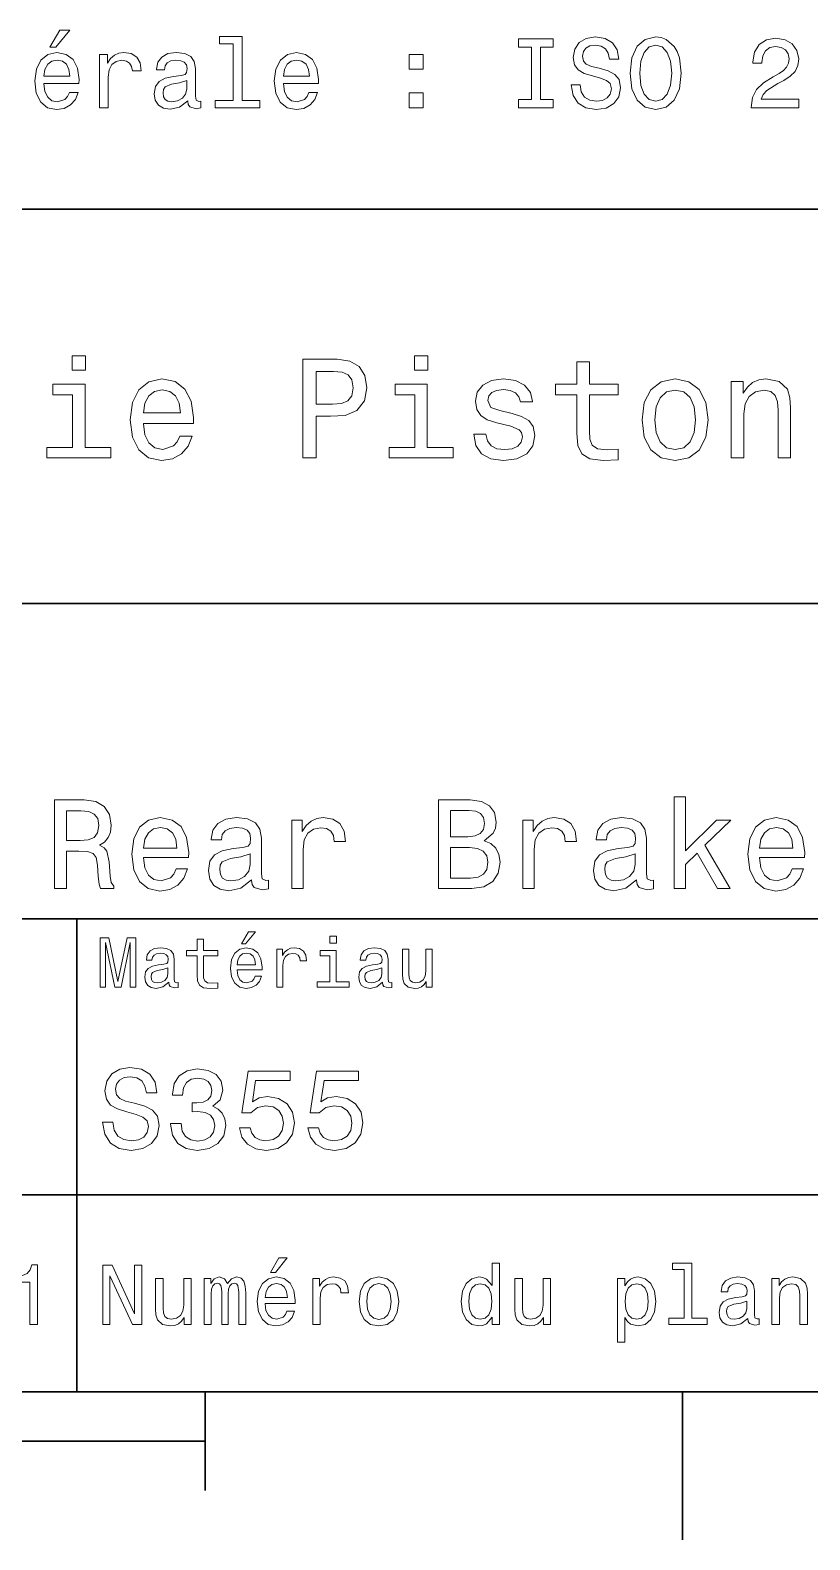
# Model space of a CAD drawing. Extents: x 0 to 297, y 0 to 210.
# Drawn here: x 189.6 to 229.2, y 2.5 to 79.1 of the extents above; entities that cross this region are included whole.
import ezdxf

# ---------------------------------------------------------------- set-up
doc = ezdxf.new("R2010")
doc.units = 0

msp = doc.modelspace()

# ---------------------------------------------------------------- linework, layer by layer
at = {"color": 7, "lineweight": 35}
for p, q in [((97, 70), (287, 70)), ((162, 50), (287, 50)), ((162, 34), (287, 34)), ((162, 20), (287, 20)), ((10, 10), (287, 10)), ((97, 10), (287, 10)), ((98.5, 7.5), (198.5, 7.5))]:
    msp.add_line(p, q, dxfattribs=at)
at = {"color": 7, "lineweight": 35, "ltscale": 0.35}
msp.add_line((192, 20), (192, 34), dxfattribs=at)
at = {"color": 7, "lineweight": 35, "ltscale": 0.25}
msp.add_line((192, 10), (192, 20), dxfattribs=at)
at = {"color": 7, "lineweight": 35, "ltscale": 0.125}
msp.add_line((198.5, 10), (198.5, 5), dxfattribs=at)
at = {"color": 7, "lineweight": 35, "ltscale": 0.1875}
msp.add_line((222.699997, 10), (222.699997, 2.5), dxfattribs=at)
at = {"color": 7, "lineweight": 13}
for points in [[(190.638321, 78.219742), (190.935883, 78.219742), (191.636887, 79.077087), (191.142639, 79.077087)], [(199.932983, 78.391212), (199.932983, 75.516571), (199.020172, 75.516571), (199.020172, 75.143372), (201.284576, 75.143372), (201.284576, 75.516571), (200.376801, 75.516571), (200.376801, 78.764412), (199.23703, 78.764412), (199.23703, 78.391212)], [(215.042496, 75.567001), (214.396973, 75.567001), (214.396973, 75.143372), (216.152008, 75.143372), (216.152008, 75.567001), (215.50647, 75.567001), (215.50647, 78.219742), (216.152008, 78.219742), (216.152008, 78.643372), (214.396973, 78.643372), (214.396973, 78.219742), (215.042496, 78.219742)], [(217.513672, 76.298271), (217.054749, 76.298271), (217.155609, 75.763687), (217.407776, 75.370316), (217.796097, 75.133286), (218.320587, 75.047554), (218.840057, 75.128242), (219.228378, 75.350143), (219.475494, 75.698128), (219.566269, 76.157059), (219.490631, 76.570602), (219.278809, 76.837898), (218.935867, 77.014412), (218.476929, 77.145531), (218.083557, 77.241356), (217.826355, 77.352303), (217.680115, 77.513687), (217.634705, 77.765854), (217.680115, 77.992798), (217.811218, 78.164268), (218.012955, 78.280258), (218.290344, 78.320602), (218.572754, 78.270172), (218.794647, 78.134003), (218.940918, 77.907059), (219.011505, 77.599426), (219.470459, 77.599426), (219.470459, 77.609512), (219.389755, 78.083572), (219.152725, 78.4366), (218.779526, 78.658501), (218.275208, 78.734146), (217.82132, 78.658501), (217.468292, 78.446686), (217.241333, 78.118874), (217.160645, 77.695244), (217.226212, 77.317001), (217.417847, 77.059799), (217.720459, 76.888329), (218.134003, 76.757202), (218.542496, 76.641212), (218.850128, 76.530258), (219.036743, 76.368874), (219.102295, 76.106628), (219.041779, 75.83934), (218.885437, 75.637611), (218.648407, 75.511528), (218.340759, 75.471184), (217.997833, 75.526657), (217.73558, 75.688042), (217.569153, 75.950287)], [(220.050415, 76.893372), (220.141205, 76.106628), (220.403442, 75.526657), (220.811951, 75.168587), (221.346527, 75.047554), (221.876068, 75.168587), (222.289612, 75.526657), (222.546814, 76.106628), (222.642639, 76.893372), (222.546814, 77.675072), (222.435867, 77.992798), (222.289612, 78.255043), (221.876068, 78.613113), (221.623901, 78.703888), (221.346527, 78.739197), (220.806915, 78.613113), (220.398407, 78.260086), (220.141205, 77.680115)], [(220.534576, 76.893372), (220.590057, 77.503601), (220.75647, 77.952446), (221.013672, 78.224785), (221.346527, 78.320602), (221.674347, 78.224785), (221.931549, 77.947403), (222.097977, 77.498558), (222.158493, 76.893372), (222.097977, 76.283142), (221.931549, 75.834297), (221.674347, 75.561958), (221.346527, 75.471184), (221.013672, 75.561958), (220.75647, 75.834297), (220.590057, 76.278099)], [(226.188034, 75.143372), (228.593658, 75.143372), (228.593658, 75.577087), (226.692352, 75.577087), (226.798279, 75.814117), (226.979828, 76.010803), (227.539612, 76.368874), (227.837173, 76.520172), (228.170029, 76.73703), (228.407059, 76.989197), (228.543228, 77.286743), (228.593658, 77.624641), (228.507919, 78.048271), (228.270889, 78.381126), (227.907776, 78.592941), (227.438751, 78.668587), (226.954605, 78.582855), (226.586456, 78.345818), (226.349426, 77.967583), (226.268738, 77.4683), (226.268738, 77.397697), (226.727661, 77.397697), (226.727661, 77.438042), (226.773041, 77.780983), (226.90921, 78.033142), (227.126068, 78.194527), (227.413544, 78.25), (227.706055, 78.19957), (227.922913, 78.073486), (228.064117, 77.876801), (228.114548, 77.629684), (228.079254, 77.397697), (227.983429, 77.201012), (227.822052, 77.029541), (227.600143, 76.878242), (227.302582, 76.716858), (226.80835, 76.404175), (226.460373, 76.071327), (226.253601, 75.66787), (226.188034, 75.158501)], [(190.330688, 76.368874), (192.105896, 76.368874), (192.110947, 76.575645), (192.030258, 77.155617), (191.80835, 77.58934), (191.455322, 77.851585), (190.986313, 77.947403), (190.527374, 77.846542), (190.174347, 77.564117), (189.947403, 77.105186), (189.866714, 76.5), (189.942352, 75.879684), (190.169312, 75.425789), (190.517288, 75.143372), (190.971176, 75.047554), (191.364548, 75.113113), (191.687317, 75.284584), (191.924347, 75.556915), (192.060516, 75.920029), (191.62175, 75.920029), (191.530975, 75.7183), (191.399857, 75.567001), (191.026657, 75.445969), (190.739197, 75.501442), (190.522339, 75.677956), (190.381119, 75.965416), (190.330688, 76.353745)], [(190.330688, 76.742073), (190.386169, 77.090057), (190.522339, 77.34726), (190.729095, 77.503601), (191.001434, 77.559074), (191.268738, 77.503601), (191.475494, 77.34726), (191.601578, 77.090057), (191.646973, 76.742073)], [(193.144806, 75.143372), (193.588608, 75.143372), (193.588608, 76.691643), (193.634003, 77.064842), (193.770172, 77.33213), (193.992065, 77.493515), (194.289612, 77.548988), (194.51152, 77.513687), (194.677948, 77.412827), (194.778809, 77.241356), (194.814117, 77.009369), (195.26297, 77.009369), (195.202454, 77.41787), (195.036011, 77.710373), (194.758636, 77.886887), (194.380402, 77.947403), (194.123199, 77.907059), (193.901291, 77.806198), (193.704605, 77.634727), (193.548264, 77.40274), (193.548264, 77.851585), (193.144806, 77.851585)], [(197.623199, 75.496399), (197.623199, 75.48127), (197.648407, 75.309799), (197.72406, 75.188759), (198.041779, 75.092941), (198.288895, 75.133286), (198.288895, 75.476227), (198.182983, 75.461098), (198.041779, 75.526657), (198.016571, 75.728386), (198.016571, 77.130402), (197.956055, 77.488472), (197.779541, 77.740631), (197.471893, 77.89193), (197.038177, 77.947403), (196.614548, 77.886887), (196.301865, 77.715416), (196.105179, 77.448128), (196.039612, 77.0951), (196.039612, 77.064842), (196.438034, 77.064842), (196.473343, 77.276657), (196.58429, 77.427956), (196.765839, 77.51873), (197.023041, 77.554031), (197.270172, 77.528816), (197.446686, 77.453171), (197.552582, 77.322044), (197.587891, 77.140488), (197.567719, 76.928673), (197.48703, 76.822769), (197.285294, 76.772331), (196.907059, 76.731987), (196.473343, 76.641212), (196.165695, 76.479828), (195.984146, 76.227669), (195.928665, 75.854469), (195.979095, 75.521614), (196.135437, 75.274498), (196.387604, 75.118156), (196.73558, 75.062683), (197.204605, 75.168587)], [(202.474777, 76.368874), (204.25, 76.368874), (204.255035, 76.575645), (204.174347, 77.155617), (203.952438, 77.58934), (203.599411, 77.851585), (203.130402, 77.947403), (202.671463, 77.846542), (202.318436, 77.564117), (202.091492, 77.105186), (202.010803, 76.5), (202.086456, 75.879684), (202.313385, 75.425789), (202.661377, 75.143372), (203.115265, 75.047554), (203.508636, 75.113113), (203.831406, 75.284584), (204.068436, 75.556915), (204.204605, 75.920029), (203.765839, 75.920029), (203.675064, 75.7183), (203.543945, 75.567001), (203.170746, 75.445969), (202.88327, 75.501442), (202.666412, 75.677956), (202.525208, 75.965416), (202.474777, 76.353745)], [(202.474777, 76.742073), (202.530243, 77.090057), (202.666412, 77.34726), (202.873199, 77.503601), (203.145523, 77.559074), (203.412811, 77.503601), (203.619598, 77.34726), (203.745667, 77.090057), (203.791061, 76.742073)], [(208.854462, 77.100143), (209.550415, 77.100143), (209.550415, 77.851585), (208.854462, 77.851585)], [(197.572754, 76.091499), (197.512238, 75.829254), (197.350861, 75.627518), (197.10878, 75.496399), (196.811234, 75.451012), (196.619598, 75.476227), (196.483429, 75.556915), (196.39769, 75.698128), (196.372467, 75.894814), (196.392639, 76.071327), (196.473343, 76.197403), (196.796112, 76.338615), (197.204605, 76.399132), (197.572754, 76.520172)], [(208.854462, 75.143372), (209.550415, 75.143372), (209.550415, 75.894814), (208.854462, 75.894814)], [(192.439484, 62.554031), (191.769455, 62.554031), (191.769455, 61.833572), (192.439484, 61.833572)], [(203.462524, 57.381123), (204.125351, 57.381123), (204.125351, 59.492073), (204.860229, 59.492073), (205.602295, 59.528095), (206.193085, 59.780258), (206.574921, 60.270172), (206.704605, 60.940201), (206.603745, 61.559795), (206.315552, 62.013687), (205.840057, 62.287464), (205.191635, 62.381123), (203.462524, 62.381123)], [(209.788177, 62.554031), (209.118149, 62.554031), (209.118149, 61.833572), (209.788177, 61.833572)], [(217.353027, 60.579971), (217.353027, 58.64193), (217.396255, 58.015129), (217.597992, 57.582851), (218.001434, 57.330688), (218.685883, 57.244236), (219.43515, 57.280258), (219.43515, 57.827808), (218.887604, 57.78458), (218.390488, 57.842216), (218.123917, 58.022331), (218.008652, 58.324928), (217.98703, 58.75), (217.98703, 60.579971), (219.43515, 60.579971), (219.43515, 61.120316), (217.98703, 61.120316), (217.98703, 62.251438), (217.353027, 62.251438), (217.353027, 61.120316), (216.257935, 61.120316), (216.257935, 60.579971)], [(195.37175, 59.131844), (197.907776, 59.131844), (197.914978, 59.427231), (197.799713, 60.255764), (197.482712, 60.875359), (196.978378, 61.25), (196.30835, 61.386887), (195.65274, 61.242794), (195.148407, 60.839336), (194.824203, 60.183716), (194.708923, 59.319164), (194.817001, 58.432995), (195.141205, 57.78458), (195.638321, 57.381123), (196.286743, 57.244236), (196.848694, 57.337894), (197.309799, 57.582851), (197.648407, 57.971901), (197.842941, 58.490631), (197.216141, 58.490631), (197.086456, 58.20245), (196.899139, 57.986309), (196.365997, 57.8134), (195.955322, 57.892651), (195.645538, 58.14481), (195.443802, 58.555473), (195.37175, 59.110229)], [(205.01152, 61.76873), (205.443802, 61.725502), (205.760803, 61.588615), (205.94812, 61.336452), (206.01297, 60.940201), (205.940918, 60.522331), (205.746399, 60.270172), (205.414978, 60.140488), (204.96109, 60.104465), (204.125351, 60.104465), (204.125351, 61.76873)], [(214.060516, 59.636166), (213.44812, 59.780258), (212.994232, 59.945965), (212.842941, 60.28458), (212.886169, 60.522331), (213.03746, 60.695244), (213.282425, 60.803314), (213.635437, 60.846542), (213.97406, 60.803314), (214.240631, 60.67363), (214.413544, 60.479107), (214.485596, 60.219738), (215.105194, 60.219738), (215.105194, 60.23415), (214.997116, 60.70245), (214.701721, 61.069885), (214.240631, 61.30043), (213.635437, 61.386887), (213.023056, 61.30043), (212.57637, 61.062679), (212.29538, 60.709652), (212.208939, 60.262966), (212.273773, 59.830688), (212.475494, 59.528095), (212.806915, 59.311958), (213.289627, 59.16066), (213.995682, 58.987751), (214.427948, 58.807636), (214.543228, 58.663544), (214.586456, 58.447407), (214.521606, 58.180836), (214.348694, 57.979107), (214.067719, 57.849422), (213.693085, 57.806194), (213.296829, 57.849422), (213.008636, 58.000721), (212.814117, 58.245674), (212.734863, 58.584293), (212.122482, 58.584293), (212.223343, 58.007923), (212.518738, 57.590057), (212.98703, 57.337894), (213.635437, 57.244236), (214.312683, 57.337894), (214.809799, 57.590057), (215.112396, 57.993515), (215.220459, 58.519451), (215.141205, 58.973343), (214.917862, 59.283138), (214.55043, 59.484871)], [(220.65274, 59.311958), (220.768005, 58.432995), (221.099426, 57.78458), (221.625366, 57.381123), (222.331421, 57.244236), (223.030258, 57.381123), (223.556198, 57.777374), (223.887604, 58.425793), (224.010086, 59.311958), (223.887604, 60.190922), (223.556198, 60.846542), (223.030258, 61.242794), (222.331421, 61.386887), (221.625366, 61.242794), (221.099426, 60.839336), (220.768005, 60.190922)], [(225.177246, 57.381123), (225.811249, 57.381123), (225.811249, 59.614552), (225.876083, 60.12608), (226.085022, 60.500717), (226.409225, 60.731266), (226.841507, 60.817722), (227.187317, 60.745674), (227.403458, 60.551151), (227.511536, 60.226944), (227.547546, 59.794666), (227.547546, 57.381123), (228.181564, 57.381123), (228.181564, 59.924351), (228.15274, 60.435879), (228.023056, 60.86095), (227.597992, 61.25), (226.935165, 61.386887), (226.567719, 61.336452), (226.257935, 61.199566), (225.991364, 60.969017), (225.782425, 60.659222), (225.782425, 61.25), (225.177246, 61.25)], [(192.417862, 57.914265), (192.417862, 61.120316), (190.789627, 61.120316), (190.789627, 60.579971), (191.783859, 60.579971), (191.783859, 57.914265), (190.48703, 57.914265), (190.48703, 57.381123), (193.729111, 57.381123), (193.729111, 57.914265)], [(195.37175, 59.664986), (195.451004, 60.162102), (195.645538, 60.529537), (195.940918, 60.75288), (196.329971, 60.83213), (196.711807, 60.75288), (197.007202, 60.529537), (197.187317, 60.162102), (197.252167, 59.664986)], [(209.766571, 57.914265), (209.766571, 61.120316), (208.138321, 61.120316), (208.138321, 60.579971), (209.132568, 60.579971), (209.132568, 57.914265), (207.835724, 57.914265), (207.835724, 57.381123), (211.077805, 57.381123), (211.077805, 57.914265)], [(221.301147, 59.319164), (221.365997, 59.967579), (221.567719, 60.435879), (221.891937, 60.72406), (222.331421, 60.824928), (222.763687, 60.72406), (223.087891, 60.443081), (223.289627, 59.967579), (223.361679, 59.319164), (223.289627, 58.663544), (223.087891, 58.188038), (222.763687, 57.899853), (222.331421, 57.806194), (221.891937, 57.899853), (221.567719, 58.188038), (221.365997, 58.663544)], [(190.874649, 35.530258), (191.477676, 35.530258), (191.477676, 37.430115), (192.093658, 37.430115), (192.547562, 37.41066), (192.832855, 37.319885), (192.98848, 37.105907), (193.053314, 36.723343), (193.085739, 36.139767), (193.124649, 35.757202), (193.202454, 35.530258), (193.883286, 35.530258), (193.883286, 35.653458), (193.734161, 35.835014), (193.682281, 36.172188), (193.636887, 36.898415), (193.526657, 37.4366), (193.377533, 37.605186), (193.144104, 37.728386), (193.403458, 37.890488), (193.585022, 38.117435), (193.701736, 38.402737), (193.740646, 38.746395), (193.649857, 39.291065), (193.390488, 39.699566), (192.96254, 39.945965), (192.378967, 40.030258), (190.874649, 40.030258)], [(212.648422, 37.961815), (213.10231, 38.337894), (213.219025, 38.590778), (213.257935, 38.902016), (213.173645, 39.388329), (212.920761, 39.738472), (212.512253, 39.95245), (211.94165, 40.030258), (210.340057, 40.030258), (210.340057, 35.530258), (212.032425, 35.530258), (212.635452, 35.621037), (213.082855, 35.886887), (213.361679, 36.308357), (213.458939, 36.87896), (213.400589, 37.261528), (213.244965, 37.57925), (212.992081, 37.812679)], [(222.283875, 35.530258), (222.854477, 35.530258), (222.854477, 36.755764), (223.451019, 37.332851), (224.47551, 35.530258), (225.117432, 35.530258), (223.840057, 37.728386), (225.149857, 39.012245), (224.430115, 39.012245), (222.854477, 37.443081), (222.854477, 40.185879), (222.283875, 40.185879)], [(192.210373, 39.479107), (192.605911, 39.440201), (192.884735, 39.317001), (193.059799, 39.090057), (193.118164, 38.733429), (193.053314, 38.357346), (192.87825, 38.130402), (192.579971, 38.013687), (192.171478, 37.981266), (191.477676, 37.981266), (191.477676, 39.479107)], [(195.381134, 37.105907), (197.663544, 37.105907), (197.670029, 37.371758), (197.566284, 38.117435), (197.280991, 38.675072), (196.827087, 39.012245), (196.224075, 39.135445), (195.634018, 39.005764), (195.180115, 38.642651), (194.888336, 38.052593), (194.784592, 37.274494), (194.881851, 36.476944), (195.17363, 35.893372), (195.621048, 35.530258), (196.20462, 35.407059), (196.710373, 35.491352), (197.125366, 35.711815), (197.430115, 36.061958), (197.605194, 36.528816), (197.041077, 36.528816), (196.924362, 36.269451), (196.755768, 36.074928), (196.27594, 35.919308), (195.906342, 35.990631), (195.627533, 36.217579), (195.445969, 36.587173), (195.381134, 37.086452)], [(200.85376, 35.98415), (200.85376, 35.964695), (200.886169, 35.744236), (200.983429, 35.588615), (201.391937, 35.465416), (201.709656, 35.517288), (201.709656, 35.958214), (201.573486, 35.938759), (201.391937, 36.023052), (201.359512, 36.282421), (201.359512, 38.085014), (201.281708, 38.545387), (201.054764, 38.869595), (200.659225, 39.064121), (200.101593, 39.135445), (199.556915, 39.057636), (199.154907, 38.837173), (198.902023, 38.493515), (198.817734, 38.039623), (198.817734, 38.000721), (199.329971, 38.000721), (199.375366, 38.273052), (199.518021, 38.467579), (199.75145, 38.584293), (200.082138, 38.629681), (200.399857, 38.59726), (200.626801, 38.5), (200.76297, 38.331409), (200.808365, 38.09798), (200.782425, 37.825645), (200.67868, 37.68948), (200.419312, 37.624638), (199.932999, 37.572765), (199.375366, 37.456051), (198.979828, 37.248558), (198.746399, 36.924351), (198.675079, 36.444523), (198.739914, 36.016571), (198.940933, 35.698845), (199.265137, 35.497837), (199.71254, 35.426514), (200.315567, 35.562679)], [(202.90274, 35.530258), (203.473343, 35.530258), (203.473343, 37.520893), (203.531708, 38.000721), (203.706772, 38.344379), (203.992081, 38.551872), (204.374649, 38.623199), (204.659943, 38.577808), (204.873932, 38.448124), (205.003601, 38.227665), (205.048996, 37.929394), (205.626083, 37.929394), (205.548279, 38.454609), (205.334305, 38.830692), (204.977676, 39.057636), (204.491364, 39.135445), (204.160675, 39.083572), (203.875366, 38.953888), (203.622482, 38.733429), (203.421478, 38.435158), (203.421478, 39.012245), (202.90274, 39.012245)], [(211.818451, 38.162823), (210.9366, 38.162823), (210.9366, 39.492073), (211.870331, 39.492073), (212.220459, 39.453171), (212.466858, 39.336452), (212.615997, 39.135445), (212.667877, 38.837173), (212.609512, 38.538902), (212.453903, 38.331409), (212.188049, 38.201729)], [(214.613113, 35.530258), (215.183716, 35.530258), (215.183716, 37.520893), (215.242081, 38.000721), (215.417145, 38.344379), (215.702454, 38.551872), (216.085022, 38.623199), (216.370331, 38.577808), (216.584305, 38.448124), (216.713989, 38.227665), (216.759369, 37.929394), (217.336456, 37.929394), (217.258652, 38.454609), (217.044678, 38.830692), (216.688049, 39.057636), (216.201736, 39.135445), (215.871048, 39.083572), (215.585739, 38.953888), (215.332855, 38.733429), (215.131851, 38.435158), (215.131851, 39.012245), (214.613113, 39.012245)], [(220.371048, 35.98415), (220.371048, 35.964695), (220.403458, 35.744236), (220.500732, 35.588615), (220.909225, 35.465416), (221.226944, 35.517288), (221.226944, 35.958214), (221.09079, 35.938759), (220.909225, 36.023052), (220.876801, 36.282421), (220.876801, 38.085014), (220.798996, 38.545387), (220.572052, 38.869595), (220.176514, 39.064121), (219.618881, 39.135445), (219.074219, 39.057636), (218.672195, 38.837173), (218.419312, 38.493515), (218.335022, 38.039623), (218.335022, 38.000721), (218.84726, 38.000721), (218.892654, 38.273052), (219.035309, 38.467579), (219.268738, 38.584293), (219.599426, 38.629681), (219.917145, 38.59726), (220.144104, 38.5), (220.280258, 38.331409), (220.325653, 38.09798), (220.299713, 37.825645), (220.195969, 37.68948), (219.9366, 37.624638), (219.450287, 37.572765), (218.892654, 37.456051), (218.497131, 37.248558), (218.263687, 36.924351), (218.192368, 36.444523), (218.257202, 36.016571), (218.458221, 35.698845), (218.782425, 35.497837), (219.229828, 35.426514), (219.832855, 35.562679)], [(226.608795, 37.105907), (228.891205, 37.105907), (228.897705, 37.371758), (228.793945, 38.117435), (228.508652, 38.675072), (228.054764, 39.012245), (227.451736, 39.135445), (226.861679, 39.005764), (226.407776, 38.642651), (226.115997, 38.052593), (226.012253, 37.274494), (226.109512, 36.476944), (226.401306, 35.893372), (226.848709, 35.530258), (227.432281, 35.407059), (227.938049, 35.491352), (228.353027, 35.711815), (228.657776, 36.061958), (228.832855, 36.528816), (228.268738, 36.528816), (228.152023, 36.269451), (227.983429, 36.074928), (227.503601, 35.919308), (227.134003, 35.990631), (226.855194, 36.217579), (226.67363, 36.587173), (226.608795, 37.086452)], [(195.381134, 37.585735), (195.452454, 38.033138), (195.627533, 38.363831), (195.893372, 38.564842), (196.243515, 38.636166), (196.587189, 38.564842), (196.853027, 38.363831), (197.015137, 38.033138), (197.073486, 37.585735)], [(226.608795, 37.585735), (226.680115, 38.033138), (226.855194, 38.363831), (227.121033, 38.564842), (227.471191, 38.636166), (227.81485, 38.564842), (228.080688, 38.363831), (228.242798, 38.033138), (228.301147, 37.585735)], [(211.961105, 36.068443), (210.9366, 36.068443), (210.9366, 37.618156), (211.90274, 37.618156), (212.311249, 37.572765), (212.603027, 37.4366), (212.778107, 37.203171), (212.836456, 36.865993), (212.778107, 36.509365), (212.615997, 36.262966), (212.343658, 36.113831)], [(200.78891, 36.749279), (200.711105, 36.412102), (200.503601, 36.152737), (200.192368, 35.98415), (199.809799, 35.925793), (199.5634, 35.958214), (199.388336, 36.061958), (199.278107, 36.243515), (199.245682, 36.496395), (199.271622, 36.723343), (199.375366, 36.885445), (199.790344, 37.067001), (200.315567, 37.14481), (200.78891, 37.30043)], [(220.306198, 36.749279), (220.228394, 36.412102), (220.020905, 36.152737), (219.709656, 35.98415), (219.327087, 35.925793), (219.080688, 35.958214), (218.905624, 36.061958), (218.795395, 36.243515), (218.76297, 36.496395), (218.78891, 36.723343), (218.892654, 36.885445), (219.307648, 37.067001), (219.832855, 37.14481), (220.306198, 37.30043)], [(193.183716, 30.530979), (193.46109, 30.530979), (193.46109, 32.80043), (193.929398, 30.530979), (194.239197, 30.530979), (194.703888, 32.80043), (194.703888, 30.530979), (194.984863, 30.530979), (194.984863, 33.030979), (194.545395, 33.030979), (194.08429, 30.826368), (193.626801, 33.030979), (193.183716, 33.030979)], [(198.100861, 32.130402), (198.100861, 31.161383), (198.122482, 30.847982), (198.223343, 30.631844), (198.425079, 30.505762), (198.767288, 30.462536), (199.141937, 30.480547), (199.141937, 30.754322), (198.868149, 30.732708), (198.619598, 30.761526), (198.486313, 30.851583), (198.42868, 31.002882), (198.417862, 31.215418), (198.417862, 32.130402), (199.141937, 32.130402), (199.141937, 32.400574), (198.417862, 32.400574), (198.417862, 32.966137), (198.100861, 32.966137), (198.100861, 32.400574), (197.553314, 32.400574), (197.553314, 32.130402)], [(200.341492, 32.728386), (200.554031, 32.728386), (201.054749, 33.340778), (200.701736, 33.340778)], [(205.161377, 33.117435), (204.82637, 33.117435), (204.82637, 32.757202), (205.161377, 32.757202)], [(196.656342, 30.78314), (196.656342, 30.772333), (196.674347, 30.649855), (196.728394, 30.5634), (196.955338, 30.494957), (197.131851, 30.523775), (197.131851, 30.768732), (197.056198, 30.757925), (196.955338, 30.804754), (196.937317, 30.948847), (196.937317, 31.950287), (196.894089, 32.206051), (196.768005, 32.386166), (196.548264, 32.494236), (196.23848, 32.533859), (195.935883, 32.490635), (195.71254, 32.368156), (195.572052, 32.177231), (195.525223, 31.925072), (195.525223, 31.903458), (195.809799, 31.903458), (195.835022, 32.054756), (195.914261, 32.162823), (196.043945, 32.227665), (196.227661, 32.25288), (196.404175, 32.234871), (196.530258, 32.180836), (196.605911, 32.087173), (196.631119, 31.957493), (196.616714, 31.806194), (196.559082, 31.730547), (196.414978, 31.694523), (196.144806, 31.665705), (195.835022, 31.600864), (195.61528, 31.48559), (195.485596, 31.305475), (195.445969, 31.038904), (195.481995, 30.801151), (195.593658, 30.62464), (195.773773, 30.512968), (196.022339, 30.473343), (196.357346, 30.54899)], [(200.121765, 31.40634), (201.389771, 31.40634), (201.393372, 31.554033), (201.335739, 31.9683), (201.177231, 32.278099), (200.925079, 32.465416), (200.590057, 32.533859), (200.262253, 32.461815), (200.010086, 32.260086), (199.847977, 31.932276), (199.790344, 31.5), (199.844376, 31.056915), (200.006485, 30.732708), (200.255051, 30.530979), (200.579254, 30.462536), (200.860229, 30.509365), (201.090775, 30.631844), (201.260086, 30.826368), (201.357346, 31.085733), (201.043945, 31.085733), (200.979111, 30.941643), (200.885452, 30.833572), (200.618881, 30.747118), (200.413544, 30.786743), (200.258652, 30.912823), (200.157776, 31.118155), (200.121765, 31.395533)], [(200.121765, 31.672911), (200.161377, 31.921469), (200.258652, 32.105186), (200.406342, 32.216858), (200.600861, 32.256485), (200.791794, 32.216858), (200.939484, 32.105186), (201.029541, 31.921469), (201.061966, 31.672911)], [(202.131851, 30.530979), (202.448853, 30.530979), (202.448853, 31.636887), (202.481262, 31.903458), (202.578537, 32.094379), (202.73703, 32.209652), (202.94957, 32.249279), (203.108063, 32.224064), (203.226944, 32.152016), (203.298996, 32.029537), (203.324203, 31.863832), (203.644806, 31.863832), (203.601593, 32.155621), (203.482712, 32.364552), (203.284576, 32.490635), (203.014404, 32.533859), (202.830688, 32.505043), (202.672195, 32.432995), (202.531708, 32.310516), (202.420029, 32.144814), (202.420029, 32.465416), (202.131851, 32.465416)], [(205.150574, 30.79755), (205.150574, 32.400574), (204.336456, 32.400574), (204.336456, 32.130402), (204.833572, 32.130402), (204.833572, 30.79755), (204.185165, 30.79755), (204.185165, 30.530979), (205.806198, 30.530979), (205.806198, 30.79755)], [(207.499283, 30.78314), (207.499283, 30.772333), (207.517288, 30.649855), (207.57132, 30.5634), (207.798264, 30.494957), (207.974777, 30.523775), (207.974777, 30.768732), (207.899139, 30.757925), (207.798264, 30.804754), (207.780258, 30.948847), (207.780258, 31.950287), (207.73703, 32.206051), (207.610947, 32.386166), (207.391205, 32.494236), (207.081406, 32.533859), (206.778824, 32.490635), (206.555481, 32.368156), (206.414978, 32.177231), (206.368149, 31.925072), (206.368149, 31.903458), (206.65274, 31.903458), (206.677948, 32.054756), (206.757202, 32.162823), (206.886887, 32.227665), (207.070602, 32.25288), (207.247116, 32.234871), (207.373199, 32.180836), (207.448853, 32.087173), (207.47406, 31.957493), (207.459656, 31.806194), (207.402023, 31.730547), (207.257919, 31.694523), (206.987747, 31.665705), (206.677948, 31.600864), (206.458206, 31.48559), (206.328537, 31.305475), (206.28891, 31.038904), (206.324921, 30.801151), (206.4366, 30.62464), (206.616714, 30.512968), (206.86528, 30.473343), (207.200287, 30.54899)], [(210.010086, 32.465416), (209.693085, 32.465416), (209.693085, 31.348703), (209.657059, 31.089336), (209.552597, 30.902016), (209.390488, 30.786743), (209.177948, 30.750719), (209.008636, 30.779539), (208.900574, 30.865993), (208.83934, 31.013687), (208.824921, 31.222622), (208.824921, 32.465416), (208.507919, 32.465416), (208.507919, 31.193804), (208.518738, 30.93804), (208.587173, 30.725504), (208.796112, 30.530979), (209.131119, 30.462536), (209.311234, 30.487751), (209.466141, 30.552593), (209.599426, 30.664265), (209.707489, 30.826368), (209.707489, 30.530979), (210.010086, 30.530979)], [(196.620316, 31.208212), (196.577087, 31.020893), (196.461823, 30.876801), (196.28891, 30.78314), (196.07637, 30.750719), (195.939484, 30.768732), (195.842224, 30.826368), (195.780975, 30.927233), (195.76297, 31.067722), (195.777374, 31.193804), (195.835022, 31.283861), (196.065567, 31.384726), (196.357346, 31.427954), (196.620316, 31.514408)], [(207.463257, 31.208212), (207.420029, 31.020893), (207.304749, 30.876801), (207.131851, 30.78314), (206.919312, 30.750719), (206.782425, 30.768732), (206.68515, 30.826368), (206.623917, 30.927233), (206.605911, 31.067722), (206.620316, 31.193804), (206.677948, 31.283861), (206.908508, 31.384726), (207.200287, 31.427954), (207.463257, 31.514408)], [(193.824203, 23.680117), (193.299713, 23.680117), (193.414978, 23.069164), (193.703171, 22.619596), (194.146973, 22.348703), (194.746399, 22.250721), (195.340057, 22.342941), (195.783859, 22.596542), (196.066284, 22.994238), (196.170029, 23.518732), (196.083572, 23.991356), (195.841492, 24.296831), (195.44957, 24.49856), (194.925079, 24.648417), (194.47551, 24.757925), (194.181549, 24.884727), (194.014404, 25.069164), (193.96254, 25.357349), (194.014404, 25.616714), (194.164261, 25.812681), (194.394806, 25.945246), (194.711823, 25.991356), (195.034576, 25.933718), (195.288177, 25.778099), (195.455338, 25.518732), (195.536026, 25.167149), (196.060516, 25.167149), (196.060516, 25.178675), (195.968292, 25.720463), (195.697403, 26.12392), (195.270889, 26.377522), (194.694519, 26.463978), (194.175797, 26.377522), (193.772339, 26.135448), (193.51297, 25.760807), (193.420746, 25.276657), (193.495682, 24.844381), (193.714691, 24.550434), (194.060516, 24.354467), (194.533142, 24.204613), (195, 24.072046), (195.351578, 23.945246), (195.564835, 23.760807), (195.639771, 23.461096), (195.570602, 23.155621), (195.391937, 22.925074), (195.121033, 22.780981), (194.769455, 22.734871), (194.377518, 22.798271), (194.077805, 22.98271), (193.887604, 23.282421)], [(196.752167, 23.616716), (196.752167, 23.57637), (196.844376, 23.023056), (197.11528, 22.60807), (197.541794, 22.342941), (198.106628, 22.244957), (198.706055, 22.342941), (199.155624, 22.596542), (199.443802, 23), (199.547546, 23.518732), (199.501434, 23.858791), (199.374634, 24.135448), (199.167145, 24.348703), (198.890488, 24.504324), (199.265137, 24.815563), (199.39769, 25.311239), (199.311234, 25.760807), (199.0634, 26.100864), (198.659943, 26.314121), (198.106628, 26.38905), (197.587891, 26.296831), (197.190201, 26.043228), (196.930832, 25.639771), (196.844376, 25.103746), (196.844376, 25.063402), (197.357346, 25.063402), (197.403458, 25.432278), (197.553314, 25.697407), (197.795395, 25.858791), (198.135452, 25.916428), (198.435165, 25.870317), (198.654175, 25.749281), (198.786743, 25.553314), (198.838623, 25.288185), (198.786743, 25.005764), (198.648422, 24.815563), (198.406342, 24.700289), (198.077805, 24.665707), (197.853027, 24.671471), (197.853027, 24.216139), (198.135452, 24.227667), (198.498566, 24.175793), (198.769455, 24.037464), (198.930832, 23.812681), (198.98848, 23.518732), (198.925079, 23.184439), (198.757919, 22.9366), (198.492798, 22.780981), (198.141205, 22.729107), (197.778091, 22.786745), (197.51297, 22.959656), (197.345825, 23.236313), (197.282425, 23.616716)], [(200.244965, 23.40346), (200.371765, 22.930836), (200.654175, 22.56196), (201.069168, 22.331413), (201.599426, 22.244957), (202.181549, 22.348703), (202.636887, 22.631124), (202.925079, 23.080692), (203.034576, 23.657061), (202.9366, 24.193085), (202.659943, 24.613834), (202.227661, 24.884727), (201.668594, 24.98271), (201.236313, 24.913546), (200.902023, 24.723343), (201.0634, 25.801153), (202.815567, 25.801153), (202.815567, 26.273777), (200.677231, 26.273777), (200.360229, 24.152739), (200.82132, 24.152739), (201.155624, 24.423632), (201.582138, 24.521614), (201.951004, 24.458214), (202.233429, 24.273777), (202.412109, 23.991356), (202.47551, 23.628242), (202.412109, 23.265131), (202.227661, 22.98271), (201.945251, 22.804035), (201.582138, 22.740635), (201.276657, 22.780981), (201.040344, 22.913546), (200.867432, 23.121038), (200.780975, 23.40346)], [(203.714691, 23.40346), (203.841492, 22.930836), (204.123917, 22.56196), (204.53891, 22.331413), (205.069168, 22.244957), (205.651291, 22.348703), (206.106628, 22.631124), (206.394806, 23.080692), (206.504318, 23.657061), (206.406342, 24.193085), (206.129684, 24.613834), (205.697403, 24.884727), (205.138336, 24.98271), (204.706055, 24.913546), (204.371765, 24.723343), (204.533142, 25.801153), (206.285309, 25.801153), (206.285309, 26.273777), (204.146973, 26.273777), (203.829971, 24.152739), (204.291061, 24.152739), (204.625366, 24.423632), (205.05188, 24.521614), (205.420746, 24.458214), (205.703171, 24.273777), (205.881851, 23.991356), (205.945251, 23.628242), (205.881851, 23.265131), (205.697403, 22.98271), (205.414978, 22.804035), (205.05188, 22.740635), (204.746399, 22.780981), (204.510086, 22.913546), (204.337173, 23.121038), (204.250717, 23.40346)], [(189.621033, 13.428675), (190.014404, 13.428675), (190.014404, 16.450289), (189.720459, 16.450289), (189.642639, 16.1866), (189.48703, 16.009367), (189.249268, 15.905621), (188.920746, 15.871038), (188.920746, 15.564121), (189.621033, 15.564121)], [(193.315567, 13.428675), (193.674347, 13.428675), (193.674347, 15.888329), (194.824203, 13.428675), (195.286743, 13.428675), (195.286743, 16.428675), (194.92363, 16.428675), (194.92363, 13.969021), (193.786743, 16.428675), (193.315567, 16.428675)], [(201.809799, 16.065563), (202.06485, 16.065563), (202.66571, 16.800432), (202.242081, 16.800432)], [(213.048996, 13.787464), (213.048996, 13.428675), (213.429398, 13.428675), (213.429398, 16.532421), (213.053314, 16.532421), (213.053314, 15.395534), (212.763687, 15.724064), (212.586456, 15.801874), (212.383286, 15.832133), (212.015854, 15.745678), (211.730545, 15.503603), (211.544662, 15.114553), (211.479828, 14.591499), (211.544662, 14.068444), (211.730545, 13.675073), (212.015854, 13.428675), (212.383286, 13.346542), (212.586456, 13.376801), (212.768005, 13.454611)], [(222.788193, 16.212536), (222.788193, 13.748559), (222.005768, 13.748559), (222.005768, 13.428675), (223.946686, 13.428675), (223.946686, 13.748559), (223.168594, 13.748559), (223.168594, 16.532421), (222.19165, 16.532421), (222.19165, 16.212536)], [(197.798279, 15.75), (197.417862, 15.75), (197.417862, 14.409943), (197.374634, 14.098703), (197.249283, 13.873919), (197.054749, 13.735591), (196.799713, 13.692364), (196.596542, 13.726946), (196.466858, 13.830692), (196.393372, 14.007925), (196.376083, 14.258646), (196.376083, 15.75), (195.995682, 15.75), (195.995682, 14.224064), (196.008652, 13.917148), (196.090775, 13.662104), (196.341492, 13.428675), (196.743515, 13.346542), (196.959656, 13.376801), (197.145538, 13.454611), (197.305481, 13.588617), (197.435165, 13.783141), (197.435165, 13.428675), (197.798279, 13.428675)], [(198.459656, 13.428675), (198.809799, 13.428675), (198.809799, 14.980548), (198.831406, 15.213978), (198.896255, 15.382565), (198.995682, 15.481989), (199.125366, 15.520894), (199.229111, 15.486312), (199.298279, 15.399857), (199.332855, 15.252882), (199.345825, 15.058358), (199.345825, 13.428675), (199.674347, 13.428675), (199.674347, 14.980548), (199.695969, 15.209655), (199.760803, 15.378242), (199.864548, 15.481989), (199.994232, 15.520894), (200.097977, 15.486312), (200.167145, 15.399857), (200.210373, 15.058358), (200.210373, 13.428675), (200.560516, 13.428675), (200.560516, 15.032421), (200.53891, 15.365274), (200.469742, 15.620317), (200.331406, 15.775937), (200.106628, 15.832133), (199.842941, 15.745678), (199.639771, 15.494957), (199.479828, 15.741355), (199.211823, 15.832133), (198.965424, 15.745678), (198.796829, 15.503603), (198.796829, 15.75), (198.459656, 15.75)], [(201.546112, 14.479107), (203.067719, 14.479107), (203.072052, 14.656341), (203.002884, 15.153459), (202.812683, 15.525217), (202.510086, 15.75), (202.108063, 15.832133), (201.714691, 15.745678), (201.412109, 15.503603), (201.217575, 15.110231), (201.148422, 14.591499), (201.213257, 14.059798), (201.407776, 13.67075), (201.706055, 13.428675), (202.095108, 13.346542), (202.432281, 13.402739), (202.708939, 13.549712), (202.912109, 13.783141), (203.028824, 14.09438), (202.65274, 14.09438), (202.574936, 13.92147), (202.46254, 13.791787), (202.142654, 13.688041), (201.896255, 13.735591), (201.710373, 13.886888), (201.58934, 14.133286), (201.546112, 14.466139)], [(201.546112, 14.798992), (201.593658, 15.097262), (201.710373, 15.317724), (201.887604, 15.45173), (202.121033, 15.49928), (202.350143, 15.45173), (202.527374, 15.317724), (202.635452, 15.097262), (202.674347, 14.798992)], [(203.958221, 13.428675), (204.338623, 13.428675), (204.338623, 14.755764), (204.377518, 15.075649), (204.494232, 15.304755), (204.684433, 15.443084), (204.939484, 15.490635), (205.129684, 15.460375), (205.272339, 15.373919), (205.358795, 15.226946), (205.389053, 15.028098), (205.773773, 15.028098), (205.721909, 15.378242), (205.579254, 15.628963), (205.341492, 15.78026), (205.017288, 15.832133), (204.796829, 15.797551), (204.606628, 15.711096), (204.438034, 15.564121), (204.304031, 15.365274), (204.304031, 15.75), (203.958221, 15.75)], [(206.305481, 14.587176), (206.374634, 14.059798), (206.573486, 13.67075), (206.889053, 13.428675), (207.312683, 13.346542), (207.731995, 13.428675), (208.047546, 13.666427), (208.246399, 14.055476), (208.319885, 14.587176), (208.246399, 15.114553), (208.047546, 15.507925), (207.731995, 15.745678), (207.312683, 15.832133), (206.889053, 15.745678), (206.573486, 15.503603), (206.374634, 15.114553)], [(206.694519, 14.591499), (206.733429, 14.980548), (206.854462, 15.261528), (207.048996, 15.434439), (207.312683, 15.494957), (207.572052, 15.434439), (207.766571, 15.26585), (207.887604, 14.980548), (207.930832, 14.591499), (207.887604, 14.198127), (207.766571, 13.912825), (207.572052, 13.739914), (207.312683, 13.683718), (207.048996, 13.739914), (206.854462, 13.912825), (206.733429, 14.198127)], [(212.44812, 15.490635), (212.698853, 15.430116), (212.889053, 15.261528), (213.001434, 14.980548), (213.044678, 14.591499), (213.001434, 14.198127), (212.889053, 13.917148), (212.698853, 13.744237), (212.44812, 13.688041), (212.210373, 13.744237), (212.028824, 13.917148), (211.907776, 14.20245), (211.868881, 14.591499), (211.907776, 14.976225), (212.028824, 15.257205), (212.210373, 15.430116)], [(216.014404, 15.75), (215.634003, 15.75), (215.634003, 14.409943), (215.590775, 14.098703), (215.465424, 13.873919), (215.270889, 13.735591), (215.015854, 13.692364), (214.812683, 13.726946), (214.682999, 13.830692), (214.609512, 14.007925), (214.592224, 14.258646), (214.592224, 15.75), (214.211823, 15.75), (214.211823, 14.224064), (214.224792, 13.917148), (214.306915, 13.662104), (214.557632, 13.428675), (214.959656, 13.346542), (215.175797, 13.376801), (215.361679, 13.454611), (215.521622, 13.588617), (215.651306, 13.783141), (215.651306, 13.428675), (216.014404, 13.428675)], [(219.788193, 15.391211), (219.788193, 15.75), (219.407776, 15.75), (219.407776, 12.529539), (219.788193, 12.529539), (219.788193, 13.783141), (219.922195, 13.579971), (220.073486, 13.445966), (220.453888, 13.346542), (220.817001, 13.428675), (221.10231, 13.675073), (221.288193, 14.064121), (221.357346, 14.591499), (221.288193, 15.114553), (221.10231, 15.503603), (220.817001, 15.745678), (220.453888, 15.832133), (220.246399, 15.806196), (220.069168, 15.724064), (219.917877, 15.585735)], [(220.389053, 13.688041), (220.134003, 13.744237), (219.948135, 13.917148), (219.831421, 14.198127), (219.792511, 14.591499), (219.831421, 14.980548), (219.948135, 15.261528), (220.134003, 15.430116), (220.389053, 15.490635), (220.622482, 15.430116), (220.808365, 15.257205), (220.925079, 14.976225), (220.968307, 14.591499), (220.925079, 14.20245), (220.808365, 13.917148), (220.622482, 13.744237)], [(226.01297, 13.731268), (226.01297, 13.7183), (226.034592, 13.571326), (226.099426, 13.46758), (226.371765, 13.385448), (226.583588, 13.42003), (226.583588, 13.713977), (226.492798, 13.701009), (226.371765, 13.757205), (226.350159, 13.930116), (226.350159, 15.131845), (226.298279, 15.438761), (226.146973, 15.6549), (225.883286, 15.784582), (225.511536, 15.832133), (225.148422, 15.78026), (224.880402, 15.633286), (224.711823, 15.404179), (224.655624, 15.101585), (224.655624, 15.075649), (224.997131, 15.075649), (225.027374, 15.257205), (225.122482, 15.386889), (225.278107, 15.464698), (225.498566, 15.494957), (225.710388, 15.473343), (225.861679, 15.408502), (225.952454, 15.29611), (225.982712, 15.140491), (225.965424, 14.958934), (225.896255, 14.868156), (225.723343, 14.824928), (225.399139, 14.790346), (225.027374, 14.712537), (224.763687, 14.574208), (224.608078, 14.358069), (224.560516, 14.038185), (224.60376, 13.752882), (224.737762, 13.541066), (224.953888, 13.407061), (225.252167, 13.35951), (225.654175, 13.450289)], [(227.236313, 13.428675), (227.616714, 13.428675), (227.616714, 14.768732), (227.655624, 15.075649), (227.780975, 15.300432), (227.97551, 15.438761), (228.234879, 15.490635), (228.442368, 15.447407), (228.572052, 15.330692), (228.636887, 15.136168), (228.658508, 14.876801), (228.658508, 13.428675), (229.03891, 13.428675), (229.03891, 14.954612), (229.021622, 15.261528), (228.943817, 15.516571), (228.688766, 15.75), (228.291077, 15.832133), (228.070618, 15.801874), (227.884735, 15.719741), (227.724792, 15.581412), (227.599426, 15.395534), (227.599426, 15.75), (227.236313, 15.75)], [(225.969742, 14.241355), (225.917877, 14.016571), (225.779541, 13.84366), (225.572052, 13.731268), (225.317017, 13.692364), (225.15274, 13.713977), (225.036026, 13.783141), (224.96254, 13.904179), (224.940933, 14.072767), (224.958221, 14.224064), (225.027374, 14.332133), (225.304047, 14.453171), (225.654175, 14.505044), (225.969742, 14.60879)]]:
    msp.add_lwpolyline(points, close=True, dxfattribs=at)

doc.saveas('drawing.dxf')
